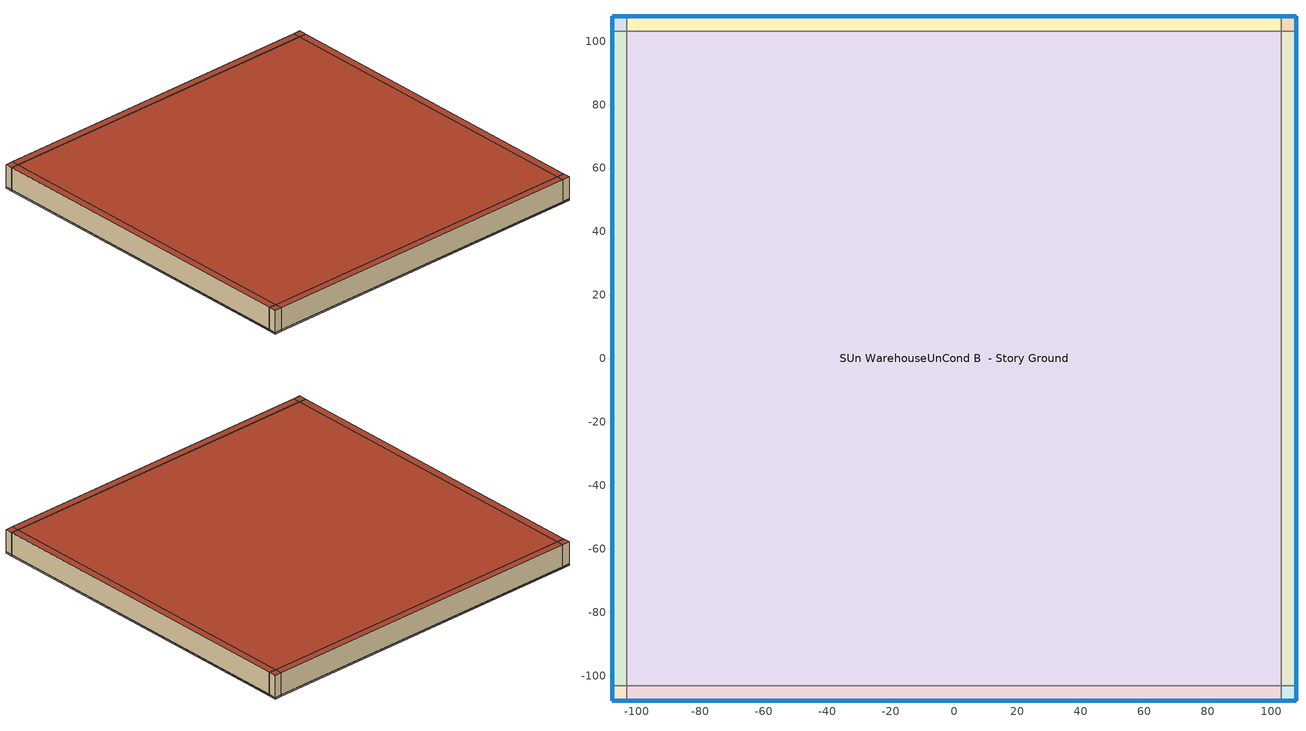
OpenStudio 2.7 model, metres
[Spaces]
SUn WarehouseUnCond A end_a - Story Ground
 floor ground: -107.76,-107.76 -107.76,-103.19 -103.19,-103.19 -103.19,-107.76 z0
 wall outside: -107.76,-103.19 -107.76,-107.76 -103.19,-107.76 z0:14.63
 wall to SUn WarehouseUnCond B end_a - Story Ground: -103.19,-103.19 -107.76,-103.19 z0:14.63
 wall to SUn WarehouseUnCond A  - Story Ground: -103.19,-107.76 -103.19,-103.19 z0:14.63
 window: -107.74,-107.76 -103.22,-107.76 / -107.76,-103.22 -107.76,-107.74 z0.76:0.91
 roof outside: -103.19,-107.76 -103.19,-103.19 -107.76,-103.19 -107.76,-107.76 z14.63
SUn WarehouseUnCond B end_a - Story Ground
 floor ground: -107.76,-103.19 -107.76,103.19 -103.19,103.19 -103.19,-103.19 z0
 wall outside: -107.76,103.19 -107.76,-103.19 z0:14.63
 wall to SUn WarehouseUnCond C end_a - Story Ground: -103.19,103.19 -107.76,103.19 z0:14.63
 wall to SUn WarehouseUnCond B  - Story Ground: -103.19,-103.19 -103.19,103.19 z0:14.63
 window: -107.76,103.16 -107.76,-103.16 z0.76:0.91
 roof outside: -103.19,-103.19 -103.19,103.19 -107.76,103.19 -107.76,-103.19 z14.63
SUn WarehouseUnCond C end_a - Story Ground
 floor ground: -107.76,103.19 -107.76,107.76 -103.19,107.76 -103.19,103.19 z0
 wall outside: -103.19,107.76 -107.76,107.76 -107.76,103.19 z0:14.63
 wall to SUn WarehouseUnCond C  - Story Ground: -103.19,103.19 -103.19,107.76 z0:14.63
 window: -107.76,107.74 -107.76,103.22 / -103.22,107.76 -107.74,107.76 z0.76:0.91
 roof outside: -103.19,103.19 -103.19,107.76 -107.76,107.76 -107.76,103.19 z14.63
SUn WarehouseUnCond A  - Story Ground
 floor ground: -103.19,-107.76 -103.19,-103.19 103.19,-103.19 103.19,-107.76 z0
 wall outside: -103.19,-107.76 103.19,-107.76 z0:14.63
 wall to SUn WarehouseUnCond B  - Story Ground: 103.19,-103.19 -103.19,-103.19 z0:14.63
 wall to SUn WarehouseUnCond A end_b - Story Ground: 103.19,-107.76 103.19,-103.19 z0:14.63
 window: -103.16,-107.76 103.16,-107.76 z0.76:0.91
 roof outside: 103.19,-107.76 103.19,-103.19 -103.19,-103.19 -103.19,-107.76 z14.63
SUn WarehouseUnCond B  - Story Ground
 floor ground: -103.19,-103.19 -103.19,103.19 103.19,103.19 103.19,-103.19 z0
 wall to SUn WarehouseUnCond C  - Story Ground: 103.19,103.19 -103.19,103.19 z0:14.63
 wall to SUn WarehouseUnCond B end_b - Story Ground: 103.19,-103.19 103.19,103.19 z0:14.63
 roof outside: 103.19,-103.19 103.19,103.19 -103.19,103.19 -103.19,-103.19 z14.63
SUn WarehouseUnCond C  - Story Ground
 floor ground: -103.19,103.19 -103.19,107.76 103.19,107.76 103.19,103.19 z0
 wall outside: 103.19,107.76 -103.19,107.76 z0:14.63
 wall to SUn WarehouseUnCond C end_b - Story Ground: 103.19,103.19 103.19,107.76 z0:14.63
 window: 103.16,107.76 -103.16,107.76 z0.76:0.91
 roof outside: 103.19,103.19 103.19,107.76 -103.19,107.76 -103.19,103.19 z14.63
SUn WarehouseUnCond A end_b - Story Ground
 floor ground: 103.19,-107.76 103.19,-103.19 107.76,-103.19 107.76,-107.76 z0
 wall outside: 103.19,-107.76 107.76,-107.76 107.76,-103.19 z0:14.63
 wall to SUn WarehouseUnCond B end_b - Story Ground: 107.76,-103.19 103.19,-103.19 z0:14.63
 window: 103.22,-107.76 107.74,-107.76 / 107.76,-107.74 107.76,-103.22 z0.76:0.91
 roof outside: 107.76,-107.76 107.76,-103.19 103.19,-103.19 103.19,-107.76 z14.63
SUn WarehouseUnCond B end_b - Story Ground
 floor ground: 103.19,-103.19 103.19,103.19 107.76,103.19 107.76,-103.19 z0
 wall outside: 107.76,-103.19 107.76,103.19 z0:14.63
 wall to SUn WarehouseUnCond C end_b - Story Ground: 107.76,103.19 103.19,103.19 z0:14.63
 window: 107.76,-103.16 107.76,103.16 z0.76:0.91
 roof outside: 107.76,-103.19 107.76,103.19 103.19,103.19 103.19,-103.19 z14.63
SUn WarehouseUnCond C end_b - Story Ground
 floor ground: 103.19,103.19 103.19,107.76 107.76,107.76 107.76,103.19 z0
 wall outside: 107.76,103.19 107.76,107.76 103.19,107.76 z0:14.63
 window: 107.74,107.76 103.22,107.76 / 107.76,103.22 107.76,107.74 z0.76:0.91
 roof outside: 107.76,103.19 107.76,107.76 103.19,107.76 103.19,103.19 z14.63
[Building]
DEER Pre-1975|SUn
[Site]
Site 1
[ClimateZones]
Climate Zone Institution Name 1=CEC; Climate Zone Document Name 1=California Climate Zone Descriptions; Climate Zone Document Year 1=1995; Climate Zone Value 1=6
[SizingPeriod:DesignDay] Barometric Pressure {Pa}=100977; Sky Clearness=0; Rain Indicator=0; Snow Indicator=0; Day of Month=21; Daylight Saving Time Indicator=0; Humidity Indicating Type=Wetbulb; Dry-Bulb Temperature Range Modifier Type=DefaultMultipliers
Name | Maximum Dry-Bulb Temperature {C} | Daily Dry-Bulb Temperature Range {deltaC} | Humidity Indicating Conditions at Maximum Dry-Bulb | Wind Speed {m/s} | Wind Direction {deg} | Month | Day Type | Solar Model Indicator | ASHRAE Taub | ASHRAE Taud
Houston Bush Intercontinental Ann Clg .4% Condns DB=>MWB | 36 | 10.1 | 24.8 | 3.5 | 170 | 7 | SummerDesignDay | ASHRAETau | 0.499 | 1.97
Houston Bush Intercontinental Ann Htg 99.6% Condns DB | -1.6 | 0 | -1.6 | 2.8 | 0 | 1 | WinterDesignDay | ASHRAEClearSky
[SpaceType]
SUn WarehouseUnCond: Standards Building Type=SUn; Standards Space Type=WarehouseUnCond
[BuildingStory]
Story Ground: Nominal Z Coordinate {m}=0; Nominal Floor to Floor Height {m}=14.6304
[Space] Space Type=SUn WarehouseUnCond; Building Story=Story Ground
Name | Thermal Zone
SUn WarehouseUnCond A end_a - Story Ground | Zone SUn WarehouseUnCond A end_a - Story Ground
SUn WarehouseUnCond B end_a - Story Ground | Zone SUn WarehouseUnCond B end_a - Story Ground
SUn WarehouseUnCond C end_a - Story Ground | Zone SUn WarehouseUnCond C end_a - Story Ground
SUn WarehouseUnCond A  - Story Ground | Zone SUn WarehouseUnCond A  - Story Ground
SUn WarehouseUnCond B  - Story Ground | Zone SUn WarehouseUnCond B  - Story Ground
SUn WarehouseUnCond C  - Story Ground | Zone SUn WarehouseUnCond C  - Story Ground
SUn WarehouseUnCond A end_b - Story Ground | Zone SUn WarehouseUnCond A end_b - Story Ground
SUn WarehouseUnCond B end_b - Story Ground | Zone SUn WarehouseUnCond B end_b - Story Ground
SUn WarehouseUnCond C end_b - Story Ground | Zone SUn WarehouseUnCond C end_b - Story Ground
[ThermalZone] Multiplier=1; Use Ideal Air Loads=No
Zone SUn WarehouseUnCond A end_a - Story Ground; Zone SUn WarehouseUnCond B end_a - Story Ground; Zone SUn WarehouseUnCond C end_a - Story Ground; Zone SUn WarehouseUnCond A  - Story Ground; Zone SUn WarehouseUnCond B  - Story Ground; Zone SUn WarehouseUnCond C  - Story Ground; Zone SUn WarehouseUnCond A end_b - Story Ground; Zone SUn WarehouseUnCond B end_b - Story Ground; Zone SUn WarehouseUnCond C end_b - Story Ground
[Sizing:Zone] Zone Cooling Design Supply Air Temperature Input Method=SupplyAirTemperature; Zone Cooling Design Supply Air Temperature {C}=14; Zone Cooling Design Supply Air Temperature Difference {deltaC}=11.11; Zone Heating Design Supply Air Temperature Input Method=SupplyAirTemperature; Zone Heating Design Supply Air Temperature {C}=40; Zone Heating Design Supply Air Temperature Difference {deltaC}=11.11; Zone Cooling Design Supply Air Humidity Ratio {kg-H2O/kg-air}=0.0085; Zone Heating Design Supply Air Humidity Ratio {kg-H2O/kg-air}=0.008; Cooling Design Air Flow Method=DesignDay; Heating Design Air Flow Method=DesignDay; Account for Dedicated Outdoor Air System=No; Dedicated Outdoor Air System Control Strategy=NeutralSupplyAir; Dedicated Outdoor Air Low Setpoint Temperature for Design {C}=autosize; Dedicated Outdoor Air High Setpoint Temperature for Design {C}=autosize
Zone SUn WarehouseUnCond A end_a - Story Ground; Zone SUn WarehouseUnCond B end_a - Story Ground; Zone SUn WarehouseUnCond C end_a - Story Ground; Zone SUn WarehouseUnCond A  - Story Ground; Zone SUn WarehouseUnCond B  - Story Ground; Zone SUn WarehouseUnCond C  - Story Ground; Zone SUn WarehouseUnCond A end_b - Story Ground; Zone SUn WarehouseUnCond B end_b - Story Ground; Zone SUn WarehouseUnCond C end_b - Story Ground
